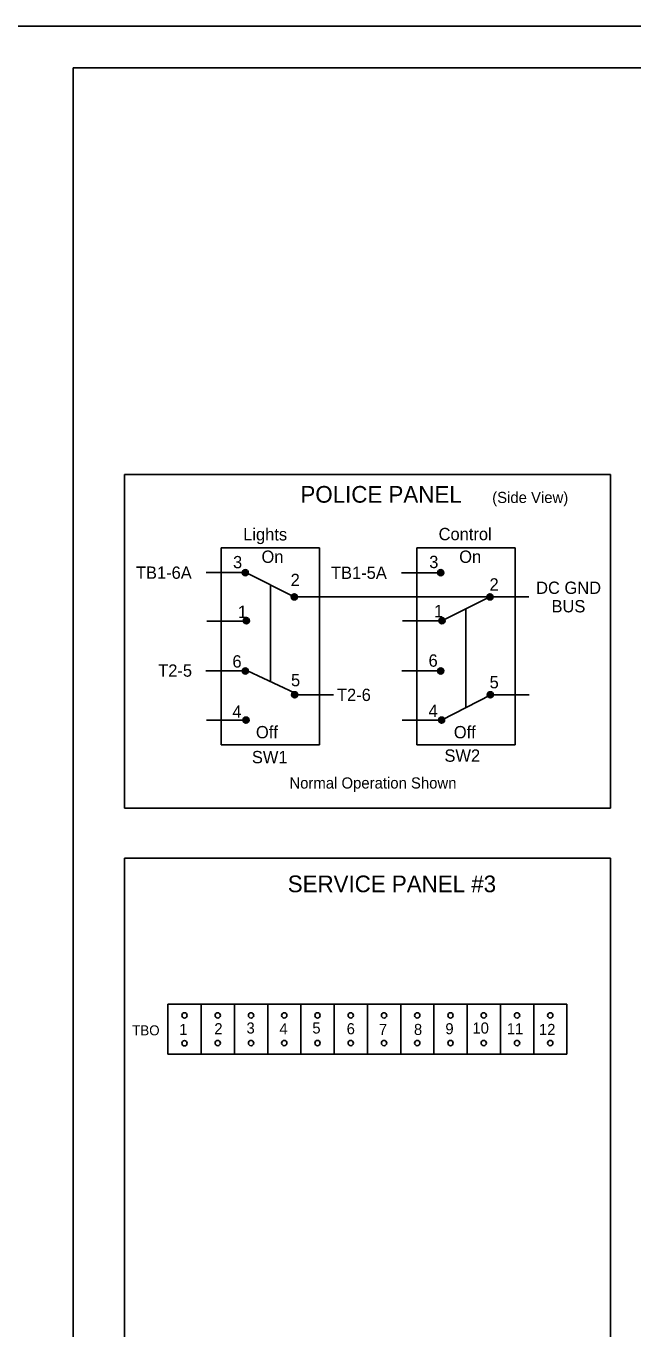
# Model space of a CAD drawing. Extents: x -13 to 6840, y -1109 to 1291.
# Drawn here: x 4408 to 4771, y 511 to 1291 of the extents above; entities that cross this region are included whole.
import ezdxf

# ---------------------------------------------------------------- set-up
doc = ezdxf.new("R2010")
doc.units = 0
for name, color, linetype in [('#plot_shape', 7, 'Continuous'), ('Level 1', 7, 'Continuous'), ('P_ODOT_PLAN_Border', 7, 'Continuous')]:
    doc.layers.add(name, color=color, linetype=linetype)

msp = doc.modelspace()

# ---------------------------------------------------------------- linework, layer by layer
at = {"layer": '#plot_shape'}
msp.add_lwpolyline([(5486.5, -408.85), (5486.5, 1291.15), (4386.5, 1291.15), (4386.5, -408.85)], close=True, dxfattribs=at)
at = {"layer": 'Level 1'}
for p, q in [((4467.07, 823.16), (4467.07, 1022.86)), ((4467.07, 1022.86), (4758.01, 1022.86)), ((4758.01, 823.16), (4758.01, 1022.86)), ((4524.97, 861.04), (4524.97, 978.95)), ((4524.97, 978.95), (4583.92, 978.95)), ((4583.92, 861.04), (4583.92, 978.95)), ((4642.02, 861.04), (4642.02, 978.95)), ((4642.02, 978.95), (4700.98, 978.95)), ((4700.98, 861.04), (4700.98, 978.95)), ((4539.35, 964.02), (4516.1, 964.02)), ((4568.78, 949.52), (4539.71, 964.02)), ((4656.08, 963.96), (4632.84, 963.96)), ((4554.45, 898.85), (4554.45, 956.67)), ((4568.75, 949.52), (4685.8, 949.52)), ((4685.83, 949.52), (4657.11, 935.27)), ((4709.07, 949.52), (4685.83, 949.52)), ((4671.5, 883.29), (4671.5, 942.41)), ((4539.69, 934.9), (4516.45, 934.9)), ((4656.75, 935.27), (4633.5, 935.27)), ((4539.01, 905.18), (4515.76, 905.18)), ((4568.98, 892.07), (4540.82, 905.21)), ((4656.42, 905.18), (4633.18, 905.18)), ((4592.25, 890.94), (4569.01, 890.94)), ((4686.4, 890.97), (4656.88, 875.77)), ((4709.27, 890.97), (4686.03, 890.97)), ((4539.46, 875.77), (4516.22, 875.77)), ((4656.54, 875.74), (4633.3, 875.74)), ((4524.97, 861.04), (4583.92, 861.04)), ((4642.02, 861.04), (4700.98, 861.04)), ((4467.07, 823.16), (4758.01, 823.16)), ((4467.07, 49.23), (4467.07, 793.2)), ((4467.07, 793.2), (4758.01, 793.2)), ((4758.01, 49.23), (4758.01, 793.2)), ((4493.16, 675.82), (4493.16, 705.67)), ((4493.16, 705.67), (4731.93, 705.67)), ((4513.05, 675.82), (4513.05, 705.67)), ((4532.95, 675.82), (4532.95, 705.67)), ((4552.85, 675.82), (4552.85, 705.67)), ((4572.75, 675.82), (4572.75, 705.67)), ((4592.64, 675.82), (4592.64, 705.67)), ((4612.54, 675.82), (4612.54, 705.67)), ((4632.44, 675.82), (4632.44, 705.67)), ((4652.34, 675.82), (4652.34, 705.67)), ((4672.23, 675.82), (4672.23, 705.67)), ((4692.13, 675.82), (4692.13, 705.67)), ((4712.03, 675.82), (4712.03, 705.67)), ((4731.93, 675.82), (4731.93, 705.67)), ((4493.16, 675.82), (4731.93, 675.82))]:
    msp.add_line(p, q, dxfattribs=at)
for centre, radius in [((4539.37, 963.99), 1.84), ((4539.35, 964.02), 1.47), ((4539.35, 964.02), 1.11), ((4539.35, 964.02), 0.737), ((4539.35, 964.02), 0.368), ((4656.42, 963.99), 1.84), ((4656.4, 964.02), 1.47), ((4656.4, 964.02), 1.11), ((4656.4, 964.02), 0.737), ((4656.4, 964.02), 0.368), ((4568.78, 949.52), 1.84), ((4685.83, 949.52), 1.84), ((4568.75, 949.55), 1.47), ((4568.75, 949.55), 1.11), ((4568.75, 949.55), 0.737), ((4568.75, 949.55), 0.368), ((4685.8, 949.55), 1.47), ((4685.8, 949.55), 1.11), ((4685.8, 949.55), 0.737), ((4685.8, 949.55), 0.368), ((4540.06, 935.27), 1.84), ((4540.03, 935.3), 1.47), ((4540.03, 935.3), 1.11), ((4540.03, 935.3), 0.737), ((4657.11, 935.27), 1.84), ((4657.09, 935.3), 1.47), ((4657.09, 935.3), 1.11), ((4657.09, 935.3), 0.737), ((4540.03, 935.3), 0.368), ((4657.09, 935.3), 0.368), ((4539.37, 905.18), 1.84), ((4539.35, 905.21), 1.47), ((4539.35, 905.21), 1.11), ((4539.35, 905.21), 0.737), ((4539.35, 905.21), 0.368), ((4656.42, 905.18), 1.84), ((4656.4, 905.21), 1.47), ((4656.4, 905.21), 1.11), ((4656.4, 905.21), 0.737), ((4656.4, 905.21), 0.368), ((4569.01, 890.94), 1.84), ((4568.98, 890.97), 1.47), ((4568.98, 890.97), 1.11), ((4568.98, 890.97), 0.737), ((4568.98, 890.97), 0.368), ((4686.06, 890.94), 1.84), ((4686.03, 890.97), 1.47), ((4686.03, 890.97), 1.11), ((4686.03, 890.97), 0.737), ((4686.03, 890.97), 0.368), ((4539.83, 875.77), 1.84), ((4539.8, 875.8), 1.47), ((4539.8, 875.8), 1.11), ((4539.8, 875.8), 0.737), ((4539.8, 875.8), 0.368), ((4656.88, 875.77), 1.84), ((4656.86, 875.8), 1.47), ((4656.86, 875.8), 1.11), ((4656.86, 875.8), 0.737), ((4656.86, 875.8), 0.368), ((4503.07, 699.04), 1.59), ((4522.96, 699.04), 1.59), ((4542.86, 699.04), 1.59), ((4562.76, 699.04), 1.59), ((4582.66, 699.04), 1.59), ((4602.55, 699.04), 1.59), ((4622.45, 699.04), 1.59), ((4642.35, 699.04), 1.59), ((4662.25, 699.04), 1.59), ((4682.14, 699.04), 1.59), ((4702.04, 699.04), 1.59), ((4721.94, 699.04), 1.59), ((4503.07, 682.37), 1.59), ((4522.96, 682.46), 1.59), ((4542.86, 682.46), 1.59), ((4562.76, 682.46), 1.59), ((4582.66, 682.46), 1.59), ((4602.55, 682.46), 1.59), ((4622.45, 682.46), 1.59), ((4642.35, 682.46), 1.59), ((4662.25, 682.46), 1.59), ((4682.14, 682.46), 1.59), ((4702.04, 682.46), 1.59), ((4721.94, 682.46), 1.59)]:
    msp.add_circle(centre, radius, dxfattribs=at)
at = {"layer": 'P_ODOT_PLAN_Border'}
msp.add_lwpolyline([(5436.5, -333.85), (5436.5, 1266.15), (4436.5, 1266.15), (4436.5, -333.85)], close=True, dxfattribs=at)

# ---------------------------------------------------------------- texts
at = {"layer": 'Level 1'}
for s, height, p in [('POLICE PANEL', 9.9849, (4572.44, 1005.9)), ('(Side View)', 6.6566, (4687.18, 1005.72)), ('Lights', 7.369, (4538.17, 983.28)), ('Control', 7.369, (4655.11, 983.44)), ('On', 7.369, (4549.13, 969.88)), ('On', 7.369, (4667.44, 969.88)), ('TB1-6A', 7.369, (4473.98, 960.34)), ('3', 7.37, (4532.11, 966.64)), ('TB1-5A', 7.369, (4590.72, 960.28)), ('3', 7.37, (4649.49, 966.75)), ('2', 7.37, (4566.56, 955.97)), ('2', 7.37, (4685.59, 953.29)), ('DC GND', 7.369, (4713.46, 951.3)), ('1', 7.37, (4535.02, 936.92)), ('1', 7.37, (4652.39, 937.37)), ('BUS', 7.369, (4722.67, 940.25)), ('6', 7.37, (4531.73, 907.21)), ('6', 7.37, (4649.1, 907.73)), ('T2-5', 7.369, (4487.31, 901.75)), ('5', 7.37, (4566.8, 896.02)), ('5', 7.37, (4685.62, 894.79)), ('T2-6', 7.369, (4594.29, 887.2)), ('4', 7.37, (4531.7, 877.2)), ('4', 7.37, (4649.07, 877.62)), ('Off', 7.369, (4545.8, 864.88)), ('Off', 7.369, (4664.22, 864.88)), ('SW2', 7.369, (4658.61, 850.85)), ('SW1', 7.369, (4543.38, 849.95)), ('Normal Operation Shown', 6.6566, (4565.85, 834.83)), ('SERVICE PANEL #3', 9.9849, (4564.83, 772.77)), ('2', 6.63, (4520.91, 687.76)), ('3', 6.63, (4540.16, 688.19)), ('4', 6.63, (4559.85, 687.76)), ('5', 6.63, (4579.54, 688.19)), ('6', 6.63, (4600.1, 687.76)), ('8', 6.63, (4640.35, 687.32)), ('9', 6.63, (4659.16, 687.76)), ('10', 6.632, (4675.35, 688.19)), ('11', 6.632, (4695.91, 687.76)), ('12', 6.632, (4715.16, 687.32)), ('TBO', 5.969, (4471.75, 687.11)), ('1', 6.63, (4499.91, 687.32)), ('7', 6.63, (4619.35, 687.32))]:
    msp.add_text(s, height=height, dxfattribs=at).set_placement(p)

doc.saveas('drawing.dxf')
